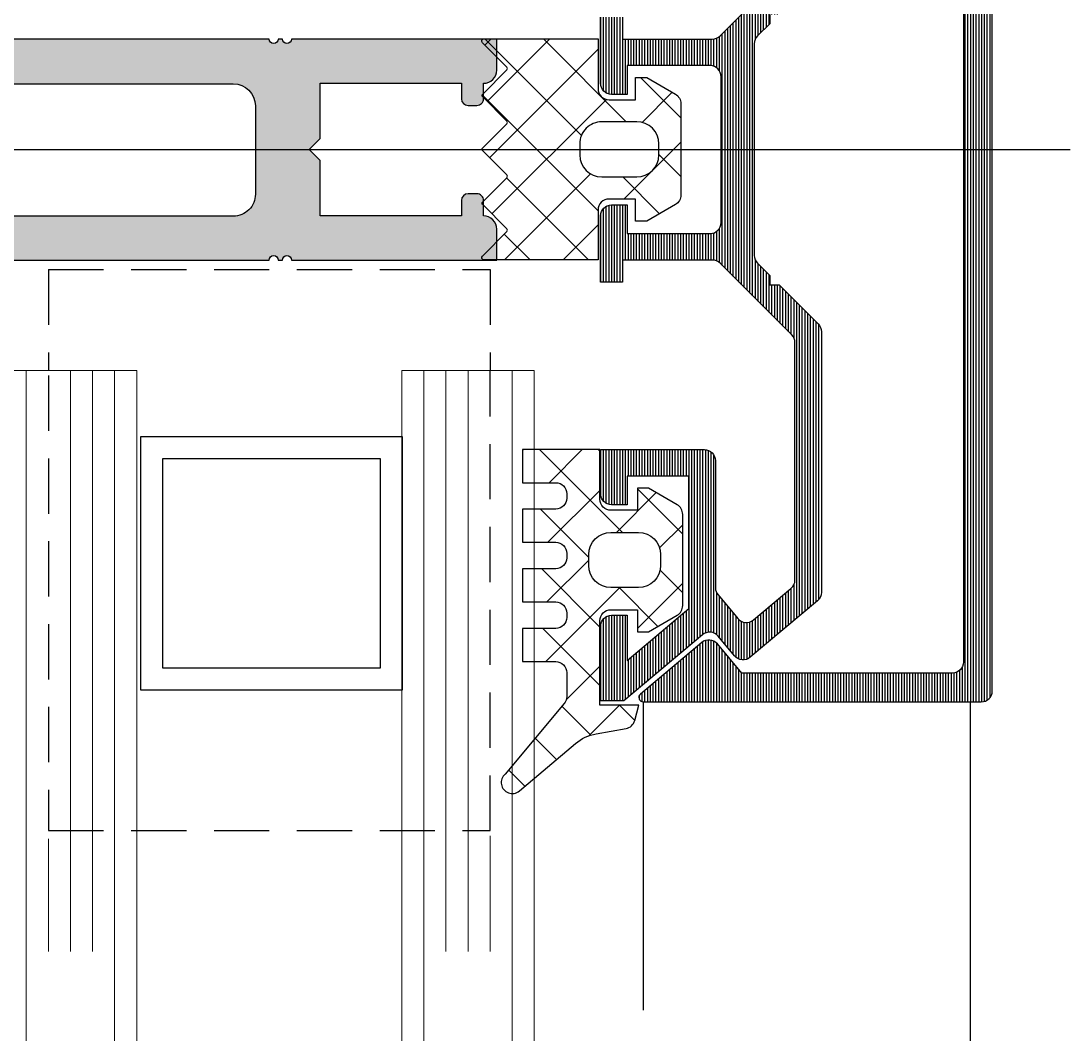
# Model space of a CAD drawing. Header units: millimetres. Extents: x 809 to 8159, y 33 to 4533.
# Drawn here: x 4002.431 to 4007.181, y 3455.122 to 3459.708 of the extents above; entities that cross this region are included whole.
import ezdxf

# ---------------------------------------------------------------- set-up
doc = ezdxf.new("R2010")
doc.units = ezdxf.units.MM
doc.linetypes.add('DASHDOT', pattern=[25.399999999999995, 12.7, -6.349999999999998, 0, -6.349999999999998])
doc.linetypes.add('HIDDEN', pattern=[0.375, 0.25, -0.125])
for name, color, linetype in [('5', 11, 'Continuous'), ('EKSEN', 11, 'Continuous'), ('FITILLER', 240, 'Continuous'), ('GORUNUS-TARAMA', 11, 'Continuous')]:
    doc.layers.add(name, color=color, linetype=linetype)
doc.layers.add('cam', color=5, linetype='Continuous', lineweight=0)
pattern_1 = [(90, (36052.00619858685, -5096.831205069118), (-0.0125, 0), [])]

# ---------------------------------------------------------------- blocks, each defined once
blk = doc.blocks.new('ajsdfxcvzx')
h = blk.add_hatch(color=256)
edge = h.paths.add_edge_path()
edge.add_line((35957.79100946776, -5134.398361249426), (35957.72100946776, -5134.398361249426))
edge.add_line((35957.72100946776, -5134.398361249426), (35957.72100946776, -5134.488361249426))
edge.add_line((35957.72100946776, -5134.488361249426), (35957.24100946776, -5134.488361249426))
edge.add_arc((35957.24100946776, -5134.388361249426), 0.1, 540, 630, ccw=False)
edge.add_line((35957.14100946776, -5134.388361249426), (35957.14100946776, -5134.108361249426))
edge.add_arc((35957.24100946776, -5134.108361249426), 0.1, 450, 540, ccw=False)
edge.add_line((35957.24100946776, -5134.008361249425), (35957.32029878964, -5134.008361249425))
edge.add_arc((35957.32029878964, -5133.958361249425), 0.05000000000022739, 270.0000000001042, 315.0000000000368)
edge.add_line((35957.3556541287, -5133.993716588485), (35957.52636480682, -5133.823005910366))
edge.add_arc((35957.56172014588, -5133.858361249426), 0.04999999999986375, 449.99999999992184, 494.9999999999079, ccw=False)
edge.add_line((35957.56172014588, -5133.808361249426), (35957.72100946776, -5133.808361249426))
edge.add_line((35957.72100946776, -5133.808361249426), (35957.72100946776, -5133.898361249426))
edge.add_line((35957.72100946776, -5133.898361249426), (35957.79100946776, -5133.898361249426))
edge.add_arc((35957.79100946776, -5133.848361249426), 0.05, 630, 720)
edge.add_line((35957.84100946777, -5133.848361249426), (35957.84100946777, -5133.648361249426))
edge.add_line((35957.84100946777, -5133.648361249426), (35957.40100946777, -5133.648361249426))
edge.add_arc((35957.40100946777, -5133.698361249425), 0.05, 450, 540)
edge.add_line((35957.35100946776, -5133.698361249425), (35957.35100946776, -5133.76551853695))
edge.add_arc((35957.30100946776, -5133.76551853695), 0.05000000000020464, 314.99999999996317, 359.99999999992184, ccw=False)
edge.add_line((35957.33636480682, -5133.80087387601), (35957.30352209434, -5133.833716588484))
edge.add_arc((35957.26816675529, -5133.798361249425), 0.05000000000000844, 270, 315.0000000001474, ccw=False)
edge.add_line((35957.26816675529, -5133.848361249426), (35957.19100946777, -5133.848361249426))
edge.add_arc((35957.19100946777, -5133.798361249425), 0.05, 540, 630, ccw=False)
edge.add_line((35957.14100946776, -5133.798361249425), (35957.14100946776, -5133.548361249425))
edge.add_line((35957.14100946776, -5133.548361249425), (35957.14100946776, -5133.178361249426))
edge.add_line((35957.14100946776, -5133.178361249426), (35957.11100946776, -5133.148361249425))
edge.add_line((35957.11100946776, -5133.148361249426), (35957.14100946776, -5133.118361249426))
edge.add_line((35957.14100946776, -5133.118361249425), (35957.14100946776, -5132.748361249425))
edge.add_arc((35957.23254110912, -5132.740239726645), 0.0918912427893527, 449.0449508966667, 545.0705259017944, ccw=False)
edge.add_line((35957.23407275047, -5132.648361249426), (35959.51100946777, -5132.648361249426))
edge.add_arc((35959.53100946776, -5132.648361249426), 0.01999999999998181, 359.9999999994789, 539.9999999994789, ccw=False)
edge.add_line((35959.55100946776, -5132.648361249426), (35959.57100946776, -5132.648361249426))
edge.add_arc((35959.59100946777, -5132.648361249426), 0.01999999999998181, 360, 540, ccw=False)
edge.add_line((35959.61100946776, -5132.648361249426), (35960.54100946776, -5132.648361249426))
edge.add_line((35960.54100946776, -5132.648361249426), (35960.54100946776, -5132.508361249425))
edge.add_arc((35960.48100946777, -5132.508361249425), 0.06000000000001365, 359.9999999999783, 449.9999999999349)
edge.add_line((35960.48100946777, -5132.448361249425), (35960.48100946777, -5132.378361249425))
edge.add_arc((35960.45100946777, -5132.378361249425), 0.03000000000001819, 360.0000000001737, 450.0000000001738)
edge.add_line((35960.45100946777, -5132.348361249426), (35960.41100946777, -5132.348361249426))
edge.add_arc((35960.41100946776, -5132.378361249425), 0.0300000000000864, 450.0000000001302, 540.0000000000432)
edge.add_line((35960.38100946776, -5132.378361249425), (35960.38100946776, -5132.448361249425))
edge.add_line((35960.38100946776, -5132.448361249425), (35959.74100946776, -5132.448361249425))
edge.add_line((35959.74100946776, -5132.448361249425), (35959.74100946776, -5132.198361249425))
edge.add_line((35959.74100946776, -5132.198361249426), (35959.69100946776, -5132.148361249427))
edge.add_line((35959.69100946777, -5132.148361249426), (35959.74100946776, -5132.098361249426))
edge.add_line((35959.74100946776, -5132.098361249426), (35959.74100946776, -5131.848361249426))
edge.add_line((35959.74100946776, -5131.848361249426), (35960.38100946776, -5131.848361249426))
edge.add_line((35960.38100946776, -5131.848361249426), (35960.38100946776, -5131.918361249425))
edge.add_arc((35960.41100946776, -5131.918361249426), 0.0300000000000864, 539.9999999999566, 629.9999999998696)
edge.add_line((35960.41100946776, -5131.948361249426), (35960.45100946776, -5131.948361249426))
edge.add_arc((35960.45100946777, -5131.918361249426), 0.03000000000002956, 629.9999999998263, 719.9999999998048)
edge.add_line((35960.48100946777, -5131.918361249426), (35960.48100946777, -5131.848361249426))
edge.add_arc((35960.48100946777, -5131.788361249426), 0.06000000000001365, 270.0000000000652, 360.0000000000217)
edge.add_line((35960.54100946776, -5131.788361249426), (35960.54100946776, -5131.648361249427))
edge.add_line((35960.54100946776, -5131.648361249426), (35959.61100946776, -5131.648361249426))
edge.add_arc((35959.59100946777, -5131.648361249426), 0.01999999999998181, 180, 360, ccw=False)
edge.add_line((35959.57100946776, -5131.648361249426), (35959.55100946776, -5131.648361249425))
edge.add_arc((35959.53100946776, -5131.648361249426), 0.01999999999998181, 180.0000000005211, 360.0000000005211, ccw=False)
edge.add_line((35959.51100946777, -5131.648361249426), (35957.23407275047, -5131.648361249426))
edge.add_arc((35957.23254110912, -5131.556482772206), 0.09189124278939273, 174.92947409818, 270.95504910330453, ccw=False)
edge.add_line((35957.14100946776, -5131.548361249426), (35957.14100946776, -5131.178361249426))
edge.add_line((35957.14100946776, -5131.178361249426), (35957.11100946776, -5131.148361249426))
edge.add_line((35957.11100946776, -5131.148361249426), (35957.14100946776, -5131.118361249425))
edge.add_line((35957.14100946776, -5131.118361249426), (35957.14100946776, -5130.748361249426))
edge.add_line((35957.14100946776, -5130.748361249426), (35957.14100946776, -5130.498361249426))
edge.add_arc((35957.19100946777, -5130.498361249426), 0.05, 450, 540, ccw=False)
edge.add_line((35957.19100946777, -5130.448361249426), (35957.26816675529, -5130.448361249426))
edge.add_arc((35957.26816675529, -5130.498361249426), 0.05, 404.9999999998526, 450, ccw=False)
edge.add_line((35957.30352209435, -5130.463005910367), (35957.33636480682, -5130.495848622841))
edge.add_arc((35957.30100946776, -5130.5312039619), 0.05000000000020138, 360.00000000007816, 405.00000000003683, ccw=False)
edge.add_line((35957.35100946776, -5130.5312039619), (35957.35100946776, -5130.598361249426))
edge.add_arc((35957.40100946777, -5130.598361249426), 0.05, 540, 630)
edge.add_line((35957.40100946777, -5130.648361249426), (35957.84100946777, -5130.648361249426))
edge.add_line((35957.84100946777, -5130.648361249426), (35957.84100946777, -5130.448361249426))
edge.add_arc((35957.79100946776, -5130.448361249426), 0.05, 360, 450)
edge.add_line((35957.79100946776, -5130.398361249426), (35957.72100946776, -5130.398361249426))
edge.add_line((35957.72100946776, -5130.398361249426), (35957.72100946776, -5130.488361249426))
edge.add_line((35957.72100946776, -5130.488361249426), (35957.56172014588, -5130.488361249426))
edge.add_arc((35957.56172014588, -5130.438361249426), 0.04999999999986358, 225.0000000000921, 270.00000000007816, ccw=False)
edge.add_line((35957.52636480682, -5130.473716588485), (35957.3556541287, -5130.303005910367))
edge.add_arc((35957.32029878964, -5130.338361249426), 0.05000000000023354, 404.9999999999631, 449.9999999998959)
edge.add_line((35957.32029878964, -5130.288361249426), (35957.24100946776, -5130.288361249426))
edge.add_arc((35957.24100946776, -5130.188361249426), 0.1, 540, 630, ccw=False)
edge.add_line((35957.14100946776, -5130.188361249426), (35957.14100946776, -5129.908361249426))
edge.add_arc((35957.24100946776, -5129.908361249426), 0.1, 450, 540, ccw=False)
edge.add_line((35957.24100946776, -5129.808361249426), (35957.72100946776, -5129.808361249426))
edge.add_line((35957.72100946776, -5129.808361249426), (35957.72100946776, -5129.898361249426))
edge.add_line((35957.72100946776, -5129.898361249426), (35957.79100946776, -5129.898361249426))
edge.add_arc((35957.79100946776, -5129.848361249426), 0.05, 630, 720)
edge.add_line((35957.84100946777, -5129.848361249426), (35957.84100946777, -5129.648361249426))
edge.add_line((35957.84100946777, -5129.648361249426), (35949.84816884584, -5129.648361249426))
edge.add_line((35949.84816884584, -5129.648361249426), (35949.84816884584, -5134.648361249426))
edge.add_line((35949.84816884584, -5134.648361249426), (35957.84100946777, -5134.648361249426))
edge.add_line((35957.84100946777, -5134.648361249426), (35957.84100946777, -5134.448361249426))
edge.add_arc((35957.79100946776, -5134.448361249426), 0.05, 360, 450)
h.paths.add_polyline_path([(35956.94816884584, -5129.850037440079), (35950.04816884584, -5129.850037440079), (35950.04816884584, -5134.450037440079), (35956.94816884584, -5134.450037440079), (35956.94816884584, -5132.150037440078)], flags=16)
edge = h.paths.add_edge_path(flags=16)
edge.add_arc((35959.34816884584, -5132.350037440079), 0.1, 270, 360, ccw=False)
edge.add_line((35959.34816884584, -5132.450037440079), (35957.24816884584, -5132.450037440079))
edge.add_arc((35957.24816884584, -5132.350037440079), 0.1, 540, 630, ccw=False)
edge.add_line((35957.14816884584, -5132.350037440079), (35957.14816884584, -5131.95003744008))
edge.add_arc((35957.24816884584, -5131.95003744008), 0.1, 450, 540, ccw=False)
edge.add_line((35957.24816884584, -5131.850037440079), (35959.34816884583, -5131.850037440079))
edge.add_arc((35959.34816884584, -5131.95003744008), 0.1, 360, 450, ccw=False)
edge.add_line((35959.44816884584, -5131.95003744008), (35959.44816884584, -5132.350037440079))
h = blk.add_hatch()
h.set_pattern_fill('LINE', color=256, scale=0.09999999999999996, angle=90.00000000000001, style=0)
h.set_pattern_definition(pattern_1)
edge = h.paths.add_edge_path()
edge.add_line((35961.41100946776, -5130.670640675413), (35961.41100946776, -5130.070877045514))
edge.add_line((35961.41100946776, -5130.070877045514), (35961.13100946776, -5129.835929148784))
edge.add_line((35961.13100946776, -5129.835929148784), (35961.13100946776, -5130.040640675413))
edge.add_line((35961.13100946776, -5130.040640675413), (35961.06100946776, -5130.040640675413))
edge.add_arc((35961.06100946776, -5129.990640675414), 0.04999999999836291, 179.9999999979156, 270, ccw=False)
edge.add_line((35961.01100946777, -5129.990640675413), (35961.01100946777, -5129.653361249426))
edge.add_line((35961.01100946777, -5129.653361249426), (35961.11643336398, -5129.653361249426))
edge.add_line((35961.11643336398, -5129.653361249426), (35961.47235689727, -5129.952016554938))
edge.add_arc((35961.50449627775, -5129.913714332782), 0.05000000000058918, 230.0000000006135, 320.000000000485)
edge.add_line((35961.54279849991, -5129.945853713267), (35961.61789372605, -5129.856358707731))
edge.add_arc((35961.65619594821, -5129.888498088217), 0.05000000000187051, 50.00000000061351, 140.0000000004851, ccw=False)
edge.add_line((35961.68833532869, -5129.85019586606), (35961.99314884825, -5130.105964777898))
edge.add_arc((35961.96100946776, -5130.144267000058), 0.05000000000267932, 4.168782652413938e-09, 50.000000002623324, ccw=False)
edge.add_line((35962.01100946777, -5130.144267000054), (35962.01100946777, -5131.323802808199))
edge.add_arc((35961.96100946776, -5131.323802808195), 0.05000000000291038, 314.99999999778913, 359.99999999583116, ccw=False)
edge.add_line((35961.99636480682, -5131.359158147257), (35961.81918403121, -5131.536338922873))
edge.add_line((35961.81918403121, -5131.536338922873), (35961.77675762434, -5131.536338922873))
edge.add_line((35961.77675762434, -5131.536338922873), (35961.77675762434, -5131.578765329744))
edge.add_line((35961.77675762434, -5131.578765329744), (35961.7218063656, -5131.633716588485))
edge.add_arc((35961.75716170466, -5131.669071927548), 0.05000000000232364, 134.9999999977892, 179.9999999958312)
edge.add_line((35961.70716170465, -5131.669071927544), (35961.70716170465, -5132.627650571307))
edge.add_arc((35961.75716170466, -5132.627650571304), 0.05000000000291038, 180.0000000031266, 225.0000000022108)
edge.add_line((35961.7218063656, -5132.663005910366), (35961.77675762434, -5132.717957169108))
edge.add_line((35961.77675762434, -5132.717957169108), (35961.77675762434, -5132.760383575978))
edge.add_line((35961.77675762434, -5132.760383575978), (35961.81918403121, -5132.760383575978))
edge.add_line((35961.81918403121, -5132.760383575978), (35961.99636480682, -5132.937564351593))
edge.add_arc((35961.96100946776, -5132.972919690656), 0.05000000000232364, 3.126615411019884e-09, 45.000000002210925, ccw=False)
edge.add_line((35962.01100946777, -5132.972919690653), (35962.01100946777, -5134.152455498797))
edge.add_arc((35961.96100946776, -5134.152455498794), 0.05000000000291038, 309.99999999737673, 359.99999999583116, ccw=False)
edge.add_line((35961.99314884825, -5134.190757720953), (35961.68833532869, -5134.446526632792))
edge.add_arc((35961.65619594821, -5134.408224410635), 0.05000000000058918, 219.9999999995149, 309.9999999993865, ccw=False)
edge.add_line((35961.61789372605, -5134.44036379112), (35961.54279849991, -5134.350868785585))
edge.add_arc((35961.50449627775, -5134.38300816607), 0.05000000000187051, 39.99999999951493, 129.9999999993865)
edge.add_line((35961.47235689727, -5134.344705943913), (35961.11643336398, -5134.643361249426))
edge.add_line((35961.11643336398, -5134.643361249426), (35961.01100946777, -5134.643361249426))
edge.add_line((35961.01100946777, -5134.643361249426), (35961.01100946777, -5134.306081823438))
edge.add_arc((35961.06100946776, -5134.306081823435), 0.04999999999563443, 90, 180.0000000031266, ccw=False)
edge.add_line((35961.06100946776, -5134.256081823438), (35961.13100946776, -5134.256081823438))
edge.add_line((35961.13100946776, -5134.256081823438), (35961.13100946776, -5134.460793350067))
edge.add_line((35961.13100946776, -5134.460793350067), (35961.41100946776, -5134.225845453338))
edge.add_line((35961.41100946776, -5134.225845453338), (35961.41100946776, -5133.626081823439))
edge.add_line((35961.41100946776, -5133.626081823439), (35961.13100946776, -5133.626081823439))
edge.add_line((35961.13100946776, -5133.626081823439), (35961.13100946776, -5133.756081823439))
edge.add_line((35961.13100946776, -5133.756081823439), (35961.06100946776, -5133.756081823439))
edge.add_arc((35961.06100946776, -5133.70608182344), 0.04999999999836291, 179.9999999979156, 270, ccw=False)
edge.add_line((35961.01100946777, -5133.706081823439), (35961.01100946777, -5133.506081823439))
edge.add_line((35961.01100946777, -5133.506081823439), (35961.48100946777, -5133.506081823439))
edge.add_arc((35961.48100946776, -5133.556081823436), 0.04999999999745341, -2.084391326206969e-09, 89.99999999166238, ccw=False)
edge.add_line((35961.53100946776, -5133.556081823438), (35961.53100946776, -5134.131933793231))
edge.add_arc((35961.58100946777, -5134.131933793229), 0.05000000000291038, 180.0000000020844, 220.0000000003133)
edge.add_line((35961.54270724561, -5134.164073173715), (35961.63268454606, -5134.271303944784))
edge.add_arc((35961.67098676821, -5134.239164564298), 0.05000000000187051, 219.9999999995149, 309.9999999993865)
edge.add_line((35961.7031261487, -5134.277466786455), (35961.87314884824, -5134.134800801975))
edge.add_arc((35961.84100946777, -5134.096498579815), 0.04999999999800243, 309.9999999909897, 359.9999999968734)
edge.add_line((35961.89100946776, -5134.096498579818), (35961.89100946776, -5133.022625318137))
edge.add_arc((35961.84100946776, -5133.02262531814), 0.05000000000291038, 3.126612473883902e-09, 45.0000000014739)
edge.add_line((35961.87636480682, -5132.987269979079), (35961.55210073811, -5132.663005910366))
edge.add_arc((35961.51674539905, -5132.698361249427), 0.05000000000103742, 45.00000000073695, 90)
edge.add_line((35961.51674539905, -5132.648361249426), (35961.11100946776, -5132.648361249426))
edge.add_line((35961.11100946776, -5132.648361249426), (35961.11100946776, -5132.748361249425))
edge.add_line((35961.11100946776, -5132.748361249425), (35961.01100946777, -5132.748361249425))
edge.add_line((35961.01100946777, -5132.748361249425), (35961.01100946777, -5132.448361249426))
edge.add_arc((35961.06100946776, -5132.448361249424), 0.04999999999563443, 90, 180.0000000020844, ccw=False)
edge.add_line((35961.06100946776, -5132.398361249426), (35961.13100946776, -5132.398361249426))
edge.add_line((35961.13100946776, -5132.398361249426), (35961.13100946776, -5132.528361249426))
edge.add_line((35961.13100946776, -5132.528361249426), (35961.50716170466, -5132.528361249426))
edge.add_arc((35961.50716170466, -5132.478361249428), 0.04999999999745341, 270, 360.0000000031266)
edge.add_line((35961.55716170465, -5132.478361249426), (35961.55716170465, -5131.818361249426))
edge.add_arc((35961.50716170466, -5131.818361249423), 0.04999999999563443, 359.9999999968734, 450)
edge.add_line((35961.50716170466, -5131.768361249426), (35961.13100946776, -5131.768361249426))
edge.add_line((35961.13100946776, -5131.768361249426), (35961.13100946776, -5131.898361249426))
edge.add_line((35961.13100946776, -5131.898361249426), (35961.06100946776, -5131.898361249426))
edge.add_arc((35961.06100946776, -5131.848361249427), 0.04999999999836291, 179.9999999979156, 270, ccw=False)
edge.add_line((35961.01100946777, -5131.848361249426), (35961.01100946777, -5131.548361249425))
edge.add_line((35961.01100946777, -5131.548361249425), (35961.11100946776, -5131.548361249425))
edge.add_line((35961.11100946776, -5131.548361249425), (35961.11100946776, -5131.648361249426))
edge.add_line((35961.11100946776, -5131.648361249426), (35961.51674539905, -5131.648361249426))
edge.add_arc((35961.51674539905, -5131.598361249425), 0.05000000000109139, 270, 314.999999999263)
edge.add_line((35961.55210073811, -5131.633716588485), (35961.87636480682, -5131.309452519773))
edge.add_arc((35961.84100946776, -5131.274097180712), 0.05000000000168053, 314.9999999985261, 359.9999999968734)
edge.add_line((35961.89100946776, -5131.274097180714), (35961.89100946776, -5130.200223919032))
edge.add_arc((35961.84100946777, -5130.200223919036), 0.04999999999563443, 4.168816632451847e-09, 50.00000000901027)
edge.add_line((35961.87314884824, -5130.161921696877), (35961.7031261487, -5130.019255712396))
edge.add_arc((35961.67098676821, -5130.057557934553), 0.05000000000058918, 50.00000000061353, 140.0000000004851)
edge.add_line((35961.63268454606, -5130.025418554068), (35961.54270724561, -5130.132649325136))
edge.add_arc((35961.58100946777, -5130.164788705622), 0.05000000000245512, 139.9999999996867, 179.9999999979156)
edge.add_line((35961.53100946776, -5130.164788705621), (35961.53100946776, -5130.740640675413))
edge.add_arc((35961.48100946776, -5130.740640675414), 0.05000000000291038, -89.99999999166238, 2.084391326206969e-09, ccw=False)
edge.add_line((35961.48100946777, -5130.790640675413), (35961.01100946777, -5130.790640675413))
edge.add_line((35961.01100946777, -5130.790640675413), (35961.01100946777, -5130.590640675413))
edge.add_arc((35961.06100946776, -5130.590640675411), 0.04999999999563443, 90, 180.0000000020844, ccw=False)
edge.add_line((35961.06100946776, -5130.540640675413), (35961.13100946776, -5130.540640675413))
edge.add_line((35961.13100946776, -5130.540640675413), (35961.13100946776, -5130.670640675413))
edge.add_line((35961.13100946776, -5130.670640675413), (35961.41100946776, -5130.670640675413))
h = blk.add_hatch()
h.set_pattern_fill('LINE', color=256, scale=0.09999999999999996, angle=90.00000000000001, style=0)
h.set_pattern_definition(pattern_1)
edge = h.paths.add_edge_path()
edge.add_arc((35962.60431724008, -5129.828361249427), 0.05000000000109139, 1.042224084812915e-09, 90, ccw=False)
edge.add_line((35962.65431724008, -5129.828361249426), (35962.65431724008, -5134.468361249426))
edge.add_arc((35962.60431724008, -5134.468361249425), 0.05000000000291038, 270, 359.9999999979156, ccw=False)
edge.add_line((35962.60431724008, -5134.518361249426), (35961.65070618231, -5134.518361249426))
edge.add_line((35961.65070618231, -5134.518361249426), (35961.53971707907, -5134.386089586905))
edge.add_arc((35961.50141485692, -5134.418228967386), 0.04999999999395836, 40.00000000168076, 130.0000000013962)
edge.add_line((35961.46927547644, -5134.379926745232), (35961.19146148788, -5134.613040360563))
edge.add_arc((35961.20431724007, -5134.628361249426), 0.01999999999784756, 129.9999999888011, 270)
edge.add_line((35961.20431724007, -5134.648361249426), (35962.73431724007, -5134.648361249426))
edge.add_arc((35962.73431724007, -5134.598361249424), 0.05000000000200089, 270, 359.9999999979156)
edge.add_line((35962.78431724008, -5134.598361249426), (35962.78431724008, -5129.698361249426))
edge.add_arc((35962.73431724007, -5129.698361249428), 0.05000000000291038, 2.084408315922602e-09, 90)
edge.add_line((35962.73431724007, -5129.648361249426), (35961.20431724007, -5129.648361249426))
edge.add_arc((35961.20431724007, -5129.668361249424), 0.01999999999861757, 90, 230.0000000111989)
edge.add_line((35961.19146148788, -5129.683682138288), (35961.46927547644, -5129.916795753618))
edge.add_arc((35961.50141485692, -5129.878493531465), 0.04999999999780233, 229.9999999979339, 319.9999999983193)
edge.add_line((35961.53971707907, -5129.910632911947), (35961.65070618231, -5129.778361249426))
edge.add_line((35961.65070618231, -5129.778361249426), (35962.60431724008, -5129.778361249426))
at = {"layer": 'FITILLER'}
h = blk.add_hatch(dxfattribs=at)
h.set_pattern_fill('NET', color=256, scale=1.499999999999999, angle=225, style=0)
h.set_pattern_definition([(225, (35909.60138916891, -5273.200825373248), (0.1325825214724775, -0.1325825214724775), []), (315, (35909.60138916891, -5273.200825373248), (0.1325825214724775, 0.1325825214724775), [])])
edge = h.paths.add_edge_path(flags=16)
edge.add_arc((35961.01644561219, -5132.172375093563), 0.1000000000058208, 180, 269.9999999958312)
edge.add_line((35961.01644561218, -5132.272375093563), (35961.17471951829, -5132.272375093563))
edge.add_arc((35961.17471951828, -5132.172375093563), 0.0999999999994543, 270.0000000041688, 360)
edge.add_line((35961.27471951829, -5132.172375093563), (35961.27471951829, -5132.122375093563))
edge.add_arc((35961.17471951828, -5132.122375093562), 0.1000000000058208, 359.9999999994789, 449.9999999958312)
edge.add_line((35961.17471951829, -5132.022375093563), (35961.01644561218, -5132.022375093563))
edge.add_arc((35961.01644561219, -5132.122375093562), 0.0999999999994543, 90.00000000416884, 180.0000000005211)
edge.add_line((35960.91644561218, -5132.122375093563), (35960.91644561218, -5132.172375093563))
edge = h.paths.add_edge_path()
edge.add_line((35960.99971951829, -5132.647375093563), (35960.48292512049, -5132.647375093563))
edge.add_arc((35960.48292512049, -5132.637375093563), 0.01000000000021828, 134.9999999926305, 270, ccw=False)
edge.add_line((35960.47585405267, -5132.630304025749), (35960.58664343085, -5132.519514647663))
edge.add_arc((35960.58032667791, -5132.513197894727), 0.008933237672997033, 315.0000000041247, 404.9999999917505)
edge.add_line((35960.58664343085, -5132.506881141791), (35960.47733600302, -5132.397573713883))
edge.add_arc((35960.48365275596, -5132.391256960947), 0.008933237672353924, 135.0000000041248, 224.9999999917505, ccw=False)
edge.add_line((35960.47733600302, -5132.384940208011), (35960.58664343085, -5132.275632780276))
edge.add_arc((35960.58032667791, -5132.269316027341), 0.008933237672353924, 315.0000000082495, 404.9999999958752)
edge.add_line((35960.58664343085, -5132.262999274405), (35960.47733600302, -5132.153691846497))
edge.add_arc((35960.48365275596, -5132.147375093561), 0.008933237672997033, 135.0000000041248, 224.9999999958752, ccw=False)
edge.add_line((35960.47733600302, -5132.141058340625), (35960.58664343085, -5132.03175091289))
edge.add_arc((35960.58032667791, -5132.025434159954), 0.008933237672997033, 315.0000000041247, 404.9999999917505)
edge.add_line((35960.58664343085, -5132.019117407019), (35960.47733600302, -5131.909809979117))
edge.add_arc((35960.48365275596, -5131.903493226182), 0.008933237672353924, 135.0000000041248, 224.9999999917505, ccw=False)
edge.add_line((35960.47733600302, -5131.897176473246), (35960.58664343085, -5131.787869045504))
edge.add_arc((35960.58032667791, -5131.781552292568), 0.008933237672997033, 315.0000000041247, 404.9999999958752)
edge.add_line((35960.58664343085, -5131.775235539631), (35960.47585405259, -5131.664446161375))
edge.add_arc((35960.48292512041, -5131.657375093563), 0.01000000000007886, 90, 225, ccw=False)
edge.add_line((35960.48292512041, -5131.647375093563), (35960.99971951829, -5131.647375093563))
edge.add_line((35960.99971951829, -5131.647375093563), (35960.99971951829, -5131.872375093563))
edge.add_arc((35961.04971951829, -5131.872375093562), 0.05000000000291038, 180.0000000010422, 270)
edge.add_line((35961.04971951829, -5131.922375093563), (35961.16971951829, -5131.922375093563))
edge.add_line((35961.16971951829, -5131.922375093563), (35961.16971951829, -5131.822375093563))
edge.add_line((35961.16971951829, -5131.822375093563), (35961.21971951829, -5131.822375093563))
edge.add_line((35961.21971951829, -5131.822375093563), (35961.34971951829, -5131.897430628558))
edge.add_arc((35961.32471951828, -5131.940731898749), 0.05000000000189347, 2.084391326206969e-09, 59.999999999327315, ccw=False)
edge.add_line((35961.37471951829, -5131.940731898747), (35961.37471951829, -5132.354018288379))
edge.add_arc((35961.32471951828, -5132.354018288378), 0.05000000000291038, 300.0000000006728, 359.9999999989578, ccw=False)
edge.add_line((35961.34971951829, -5132.397319558569), (35961.21971951829, -5132.472375093563))
edge.add_line((35961.21971951829, -5132.472375093563), (35961.16971951829, -5132.472375093563))
edge.add_line((35961.16971951829, -5132.472375093563), (35961.16971951829, -5132.372375093563))
edge.add_line((35961.16971951829, -5132.372375093563), (35961.04971951829, -5132.372375093563))
edge.add_arc((35961.04971951829, -5132.422375093565), 0.05000000000200089, 90, 179.9999999979156)
edge.add_line((35960.99971951829, -5132.422375093563), (35960.99971951829, -5132.647375093563))
h = blk.add_hatch(dxfattribs=at)
h.set_pattern_fill('NET', color=256, scale=1.499999999999999, angle=225, style=0)
h.set_pattern_definition([(225, (35975.42690451786, -5172.257545794992), (0.1325825214724777, -0.1325825214724775), []), (315, (35975.42690451786, -5172.257545794992), (0.1325825214724777, 0.1325825214724776), [])])
edge = h.paths.add_edge_path(flags=16)
edge.add_arc((35961.18292354138, -5134.031081823436), 0.1000000000058208, 270, 359.9999999984367, ccw=False)
edge.add_line((35961.18292354138, -5134.131081823439), (35961.05792354138, -5134.131081823439))
edge.add_arc((35961.05792354138, -5134.031081823439), 0.0999999999994543, 179.9999999994789, 270, ccw=False)
edge.add_line((35960.95792354138, -5134.031081823438), (35960.95792354138, -5133.981081823438))
edge.add_arc((35961.05792354138, -5133.981081823438), 0.09999999999854481, 90, 180, ccw=False)
edge.add_line((35961.05792354138, -5133.881081823439), (35961.18292354138, -5133.881081823439))
edge.add_arc((35961.18292354138, -5133.981081823442), 0.1000000000030923, 2.084391326206969e-09, 90, ccw=False)
edge.add_line((35961.28292354138, -5133.981081823438), (35961.28292354138, -5134.031081823438))
edge = h.paths.add_edge_path()
edge.add_arc((35961.02613516738, -5134.989613671882), 0.2000000000073933, 99.99999999929179, 130.2331421553278, ccw=False)
edge.add_line((35960.99140553185, -5134.792652121272), (35961.12615273423, -5134.768892553918))
edge.add_arc((35961.11747032534, -5134.719652166269), 0.04999999999874655, 280.0000000041212, 345.0000000023696)
edge.add_line((35961.16576661666, -5134.732593118522), (35961.18431724008, -5134.663361249426))
edge.add_line((35961.18431724008, -5134.663361249426), (35961.00792354137, -5134.663361249426))
edge.add_line((35961.00792354137, -5134.663361249426), (35961.00792354137, -5134.281081823438))
edge.add_arc((35961.05792354138, -5134.281081823439), 0.05000000000291038, 90, 179.9999999989578, ccw=False)
edge.add_line((35961.05792354138, -5134.231081823438), (35961.17792354138, -5134.231081823438))
edge.add_line((35961.17792354138, -5134.231081823438), (35961.17792354138, -5134.331081823439))
edge.add_line((35961.17792354138, -5134.331081823439), (35961.22792354137, -5134.331081823439))
edge.add_line((35961.22792354137, -5134.331081823439), (35961.35792354138, -5134.256026288444))
edge.add_arc((35961.33292354138, -5134.212725018259), 0.04999999999637996, 300.0000000043205, 360.000000005211)
edge.add_line((35961.38292354137, -5134.212725018255), (35961.38292354137, -5133.799438628623))
edge.add_arc((35961.33292354138, -5133.799438628617), 0.04999999999563443, 359.9999999937468, 419.9999999956795)
edge.add_line((35961.35792354138, -5133.756137358433), (35961.22792354137, -5133.681081823438))
edge.add_line((35961.22792354137, -5133.681081823438), (35961.17792354138, -5133.681081823438))
edge.add_line((35961.17792354138, -5133.681081823438), (35961.17792354138, -5133.781081823438))
edge.add_line((35961.17792354138, -5133.781081823438), (35961.05792354138, -5133.781081823438))
edge.add_arc((35961.05792354138, -5133.731081823436), 0.05000000000200089, 180.0000000020844, 270, ccw=False)
edge.add_line((35961.00792354137, -5133.731081823438), (35961.00792354137, -5133.506081823439))
edge.add_line((35961.00792354137, -5133.506081823439), (35960.65792354138, -5133.506081823439))
edge.add_line((35960.65792354138, -5133.506081823439), (35960.65792354138, -5133.656081823438))
edge.add_line((35960.65792354138, -5133.656081823438), (35960.80792354138, -5133.656081823438))
edge.add_arc((35960.80792354138, -5133.70608182344), 0.05000000000200089, 2.084391326206969e-09, 90, ccw=False)
edge.add_line((35960.85792354138, -5133.706081823439), (35960.85792354138, -5133.726081823438))
edge.add_arc((35960.80792354138, -5133.726081823437), 0.05000000000291038, 270, 359.9999999989578, ccw=False)
edge.add_line((35960.80792354138, -5133.776081823438), (35960.65792354138, -5133.776081823438))
edge.add_line((35960.65792354138, -5133.776081823438), (35960.65792354138, -5133.926081823439))
edge.add_line((35960.65792354138, -5133.926081823439), (35960.80792354138, -5133.926081823439))
edge.add_arc((35960.80792354138, -5133.97608182344), 0.05000000000109139, 2.084391326206969e-09, 90, ccw=False)
edge.add_line((35960.85792354138, -5133.976081823438), (35960.85792354138, -5133.996081823439))
edge.add_arc((35960.80792354138, -5133.996081823438), 0.05000000000291038, 270, 359.9999999989578, ccw=False)
edge.add_line((35960.80792354138, -5134.046081823439), (35960.65792354138, -5134.046081823439))
edge.add_line((35960.65792354138, -5134.046081823439), (35960.65792354138, -5134.196081823438))
edge.add_line((35960.65792354138, -5134.196081823438), (35960.80792354138, -5134.196081823438))
edge.add_arc((35960.80792354138, -5134.246081823439), 0.05000000000109139, 1.042224084812915e-09, 90, ccw=False)
edge.add_line((35960.85792354138, -5134.246081823439), (35960.85792354138, -5134.266081823438))
edge.add_arc((35960.80792354138, -5134.266081823436), 0.05000000000291038, 270, 359.9999999979156, ccw=False)
edge.add_line((35960.80792354138, -5134.316081823438), (35960.65792354138, -5134.316081823438))
edge.add_line((35960.65792354138, -5134.316081823438), (35960.65792354138, -5134.466081823439))
edge.add_line((35960.65792354138, -5134.466081823439), (35960.80792354138, -5134.466081823439))
edge.add_arc((35960.80792354138, -5134.51608182344), 0.05000000000109139, 2.084391326206969e-09, 90, ccw=False)
edge.add_line((35960.85792354138, -5134.516081823438), (35960.85792354138, -5134.624243230391))
edge.add_arc((35960.80792354138, -5134.62424323039), 0.04999999999563443, 319.99999999432737, 359.9999999989578, ccw=False)
edge.add_line((35960.84622576353, -5134.656382610876), (35960.57871449828, -5134.975190122301))
edge.add_arc((35960.61100946776, -5135.013361249426), 0.05000000000280942, 130.2331421598567, 310.2331421598566)
edge.add_line((35960.64330443725, -5135.05153237655), (35960.89695528944, -5134.836929163375))
at = {"linetype": 'HIDDEN'}
for p, q in [((35958.51100946777, -5132.691346364737), (35958.51100946777, -5133.148361249427)), ((35958.51100946777, -5132.691346364737), (35960.51100946777, -5132.691346364737)), ((35960.51100946777, -5132.691346364737), (35960.51100946777, -5133.148361249427)), ((35960.51100946777, -5135.231346364737), (35960.51100946777, -5133.148361249427)), ((35958.51100946777, -5133.17154931716), (35958.51100946777, -5135.231346364737)), ((35958.51100946777, -5135.231346364737), (35960.51100946777, -5135.231346364737))]:
    blk.add_line(p, q, dxfattribs=at)
blk.add_line((35960.11483717436, -5133.448361249426), (35959.51483717436, -5133.448361249426))
for points in [[(35957.23407275047, -5132.648361249426), (35959.51100946777, -5132.648361249426, -0.9999999999999998), (35959.55100946776, -5132.648361249426), (35959.57100946776, -5132.648361249426, -0.9999999999999998), (35959.61100946776, -5132.648361249426), (35960.54100946776, -5132.648361249426), (35960.54100946776, -5132.508361249425, 0.4142135623728729), (35960.48100946777, -5132.448361249425), (35960.48100946777, -5132.378361249425, 0.4142135623729841), (35960.45100946777, -5132.348361249426), (35960.41100946776, -5132.348361249426, 0.4142135623726511), (35960.38100946776, -5132.378361249425), (35960.38100946776, -5132.448361249425), (35959.74100946776, -5132.448361249425), (35959.74100946776, -5132.198361249426), (35959.69100946777, -5132.148361249426), (35959.74100946776, -5132.098361249426), (35959.74100946776, -5131.848361249426), (35960.38100946776, -5131.848361249426), (35960.38100946776, -5131.918361249426, 0.4142135623726511), (35960.41100946776, -5131.948361249426), (35960.45100946777, -5131.948361249426, 0.414213562372984), (35960.48100946777, -5131.918361249426), (35960.48100946777, -5131.848361249426, 0.4142135623728729), (35960.54100946776, -5131.788361249426), (35960.54100946776, -5131.648361249426), (35959.61100946776, -5131.648361249426, -0.9999999999999998), (35959.57100946776, -5131.648361249426), (35959.55100946776, -5131.648361249426, -0.9999999999999998), (35959.51100946777, -5131.648361249426), (35957.23407275047, -5131.648361249426, -0.4453624046904188)], [(35961.77675762434, -5131.536338922873), (35961.77675762434, -5131.578765329744), (35961.7218063656, -5131.633716588485, 0.198912367379658), (35961.70716170465, -5131.669071927544), (35961.70716170465, -5132.627650571307, 0.1989123673796624), (35961.7218063656, -5132.663005910366), (35961.77675762434, -5132.717957169108), (35961.77675762434, -5132.760383575978), (35961.81918403121, -5132.760383575978), (35961.99636480682, -5132.937564351593, -0.198912367379658), (35962.01100946777, -5132.972919690653), (35962.01100946777, -5134.152455498797, -0.2216946626429265), (35961.99314884825, -5134.190757720953), (35961.68833532869, -5134.446526632792, -0.4142135623732124), (35961.61789372605, -5134.44036379112), (35961.54279849991, -5134.350868785585, 0.4142135623731674), (35961.47235689727, -5134.344705943913), (35961.11643336398, -5134.643361249426), (35961.01100946777, -5134.643361249426), (35961.01100946777, -5134.306081823438, -0.4142135623730951), (35961.06100946776, -5134.256081823438), (35961.13100946776, -5134.256081823438), (35961.13100946776, -5134.460793350067), (35961.41100946776, -5134.225845453338), (35961.41100946776, -5133.626081823439), (35961.13100946776, -5133.626081823439), (35961.13100946776, -5133.756081823439), (35961.06100946776, -5133.756081823439, -0.4142135623730951), (35961.01100946777, -5133.706081823439), (35961.01100946777, -5133.506081823439), (35961.48100946777, -5133.506081823439, -0.4142135623730951), (35961.53100946776, -5133.556081823438), (35961.53100946776, -5134.131933793231, 0.1763269807083681), (35961.54270724561, -5134.164073173715), (35961.63268454606, -5134.271303944784, 0.4142135623732124), (35961.7031261487, -5134.277466786455), (35961.87314884824, -5134.134800801975, 0.2216946626429333), (35961.89100946776, -5134.096498579818), (35961.89100946776, -5133.022625318137, 0.1989123673796371), (35961.87636480682, -5132.987269979079), (35961.55210073811, -5132.663005910366, 0.198912367379658), (35961.51674539905, -5132.648361249426), (35961.11100946776, -5132.648361249426), (35961.11100946776, -5132.748361249425), (35961.01100946777, -5132.748361249425), (35961.01100946777, -5132.448361249426, -0.4142135623730951), (35961.06100946776, -5132.398361249426), (35961.13100946776, -5132.398361249426), (35961.13100946776, -5132.528361249426), (35961.50716170466, -5132.528361249426, 0.4142135623730951), (35961.55716170465, -5132.478361249426), (35961.55716170465, -5131.818361249426, 0.4142135623730951), (35961.50716170466, -5131.768361249426), (35961.13100946776, -5131.768361249426), (35961.13100946776, -5131.898361249426), (35961.06100946776, -5131.898361249426, -0.4142135623730951), (35961.01100946777, -5131.848361249426), (35961.01100946777, -5131.548361249425)], [(35961.11100946776, -5131.548361249425), (35961.11100946776, -5131.648361249426), (35961.51674539905, -5131.648361249426, 0.198912367379658), (35961.55210073811, -5131.633716588485), (35961.87636480682, -5131.309452519773, 0.1989123673796371)]]:
    blk.add_lwpolyline(points, format="xyb")
for points in [[(35962.60431724008, -5129.778361249426, -0.4142135623730951), (35962.65431724008, -5129.828361249426), (35962.65431724008, -5134.468361249426, -0.4142135623730951), (35962.60431724008, -5134.518361249426), (35961.65070618231, -5134.518361249426), (35961.53971707907, -5134.386089586905, 0.4142135623731419), (35961.46927547644, -5134.379926745232), (35961.19146148788, -5134.613040360563, 0.7002075382095383), (35961.20431724007, -5134.648361249426), (35962.73431724007, -5134.648361249426, 0.4142135623730617), (35962.78431724008, -5134.598361249426), (35962.78431724008, -5129.698361249426, 0.4142135623730951), (35962.73431724007, -5129.648361249426), (35961.20431724007, -5129.648361249426, 0.7002075382097253), (35961.19146148788, -5129.683682138288), (35961.46927547644, -5129.916795753618, 0.414213562373189), (35961.53971707907, -5129.910632911947), (35961.65070618231, -5129.778361249426)], [(35959.44816884584, -5132.350037440079, -0.4142135623730951), (35959.34816884584, -5132.450037440079), (35957.24816884584, -5132.450037440079, -0.4142135623730784), (35957.14816884584, -5132.350037440079), (35957.14816884584, -5131.95003744008, -0.4142135623730951), (35957.24816884584, -5131.850037440079), (35959.34816884584, -5131.850037440079, -0.4142135623730951), (35959.44816884584, -5131.95003744008)]]:
    blk.add_lwpolyline(points, format="xyb", close=True)
for points in [[(35960.11483717436, -5133.448361249426), (35958.92826073436, -5133.448361249426), (35958.92826073436, -5134.593927717797), (35960.11483717436, -5134.593927717797)], [(35960.01483717436, -5133.548361249425), (35959.02826073436, -5133.548361249425), (35959.02826073436, -5134.493927717797), (35960.01483717436, -5134.493927717797)]]:
    blk.add_lwpolyline(points, close=True)
at = {"layer": '5'}
for p, q in [((35961.2037167591, -5134.648361249426), (35961.2037167591, -5136.043481436666)), ((35962.68431724008, -5134.648361249426), (35962.68431724008, -5137.780543015072))]:
    blk.add_line(p, q, dxfattribs=at)
at = {"layer": 'cam'}
for p, q in [((35958.31100946777, -5133.148361249426), (35958.91100946776, -5133.148361249426)), ((35958.41100946776, -5137.780543015072), (35958.41100946776, -5133.148361249426)), ((35958.61100946776, -5135.778393238145), (35958.61100946776, -5133.148361249426)), ((35958.71100946776, -5135.778393238145), (35958.71100946776, -5133.148361249426)), ((35958.81100946777, -5137.780543015072), (35958.81100946777, -5133.148361249426)), ((35958.91100946776, -5137.780543015072), (35958.91100946776, -5133.148361249426)), ((35960.11100946776, -5137.780543015072), (35960.11100946776, -5133.148361249426)), ((35960.71100946776, -5133.148361249426), (35960.11100946776, -5133.148361249426)), ((35960.21100946776, -5137.780543015072), (35960.21100946776, -5133.148361249426)), ((35960.31100946777, -5135.778393238145), (35960.31100946777, -5133.148361249426)), ((35960.41100946776, -5135.778393238145), (35960.41100946776, -5133.148361249426)), ((35960.51100946777, -5133.152250113888), (35960.51100946777, -5133.148361249427)), ((35960.61100946776, -5137.780543015072), (35960.61100946776, -5133.148361249426)), ((35960.71100946776, -5137.780543015072), (35960.71100946776, -5133.148361249426)), ((35958.51100946777, -5135.778393238145), (35958.51100946777, -5135.269104882602)), ((35960.51100946777, -5135.778393238145), (35960.51100946777, -5135.254262855879))]:
    blk.add_line(p, q, dxfattribs=at)
at = {"layer": 'EKSEN', "linetype": 'DASHDOT', "ltscale": 5}
blk.add_line((35949.32667944855, -5132.148361249426), (35963.13644711665, -5132.148361249426), dxfattribs=at)
at = {"layer": 'FITILLER'}
for points in [[(35960.99971951829, -5132.647375093563), (35960.48292512049, -5132.647375093563, -0.6681786380582106), (35960.47585405267, -5132.630304025749), (35960.58664343085, -5132.519514647663, 0.4142135623730951), (35960.58664343085, -5132.506881141791), (35960.47733600302, -5132.397573713883, -0.4142135623730951), (35960.47733600302, -5132.384940208011), (35960.58664343085, -5132.275632780276, 0.4142135623730951), (35960.58664343085, -5132.262999274405), (35960.47733600302, -5132.153691846497, -0.4142135623730951), (35960.47733600302, -5132.141058340625), (35960.58664343085, -5132.03175091289, 0.4142135623730951), (35960.58664343085, -5132.019117407019), (35960.47733600302, -5131.909809979117, -0.4142135623730951), (35960.47733600302, -5131.897176473246), (35960.58664343085, -5131.787869045504, 0.4142135623730951), (35960.58664343085, -5131.775235539631), (35960.47585405259, -5131.664446161375, -0.6681786379192964), (35960.48292512041, -5131.647375093563), (35960.99971951829, -5131.647375093563), (35960.99971951829, -5131.872375093563, 0.4142135623730951), (35961.04971951829, -5131.922375093563), (35961.16971951829, -5131.922375093563), (35961.16971951829, -5131.822375093563), (35961.21971951829, -5131.822375093563), (35961.34971951829, -5131.897430628558, -0.2679491924311166), (35961.37471951829, -5131.940731898747), (35961.37471951829, -5132.354018288379, -0.2679491924311237), (35961.34971951829, -5132.397319558569), (35961.21971951829, -5132.472375093563), (35961.16971951829, -5132.472375093563), (35961.16971951829, -5132.372375093563), (35961.04971951829, -5132.372375093563, 0.4142135623730951), (35960.99971951829, -5132.422375093563)], [(35960.91644561218, -5132.172375093563, 0.4142135623731117), (35961.01644561218, -5132.272375093563), (35961.17471951829, -5132.272375093563, 0.4142135623730904), (35961.27471951829, -5132.172375093563), (35961.27471951829, -5132.122375093563, 0.4142135623730951), (35961.17471951829, -5132.022375093563), (35961.01644561218, -5132.022375093563, 0.4142135623730951), (35960.91644561218, -5132.122375093563)], [(35960.89695528944, -5134.836929163375, -0.1326875429165003), (35960.99140553185, -5134.792652121272), (35961.12615273423, -5134.768892553918, 0.2914734195860864), (35961.16576661666, -5134.732593118522), (35961.18431724008, -5134.663361249426), (35961.00792354137, -5134.663361249426), (35961.00792354137, -5134.281081823438, -0.4142135623730951), (35961.05792354138, -5134.231081823438), (35961.17792354138, -5134.231081823438), (35961.17792354138, -5134.331081823439), (35961.22792354137, -5134.331081823439), (35961.35792354138, -5134.256026288444, 0.267949192431109), (35961.38292354137, -5134.212725018255), (35961.38292354137, -5133.799438628623, 0.2679491924311237), (35961.35792354138, -5133.756137358433), (35961.22792354137, -5133.681081823438), (35961.17792354138, -5133.681081823438), (35961.17792354138, -5133.781081823438), (35961.05792354138, -5133.781081823438, -0.4142135623730951), (35961.00792354137, -5133.731081823438), (35961.00792354137, -5133.506081823439), (35960.65792354138, -5133.506081823439), (35960.65792354138, -5133.656081823438), (35960.80792354138, -5133.656081823438, -0.4142135623730951), (35960.85792354138, -5133.706081823439), (35960.85792354138, -5133.726081823438, -0.4142135623730951), (35960.80792354138, -5133.776081823438), (35960.65792354138, -5133.776081823438), (35960.65792354138, -5133.926081823439), (35960.80792354138, -5133.926081823439, -0.4142135623730951), (35960.85792354138, -5133.976081823438), (35960.85792354138, -5133.996081823439, -0.4142135623730951), (35960.80792354138, -5134.046081823439), (35960.65792354138, -5134.046081823439), (35960.65792354138, -5134.196081823438), (35960.80792354138, -5134.196081823438, -0.4142135623730951), (35960.85792354138, -5134.246081823439), (35960.85792354138, -5134.266081823438, -0.4142135623730951), (35960.80792354138, -5134.316081823438), (35960.65792354138, -5134.316081823438), (35960.65792354138, -5134.466081823439), (35960.80792354138, -5134.466081823439, -0.4142135623730951), (35960.85792354138, -5134.516081823438), (35960.85792354138, -5134.624243230391, -0.1763269807084748), (35960.84622576353, -5134.656382610876), (35960.57871449828, -5134.975190122301, 1.000000000000021), (35960.64330443725, -5135.05153237655)], [(35961.28292354138, -5134.031081823438, -0.4142135623730951), (35961.18292354138, -5134.131081823439), (35961.05792354138, -5134.131081823439, -0.4142135623730951), (35960.95792354138, -5134.031081823438), (35960.95792354138, -5133.981081823438, -0.4142135623731117), (35961.05792354138, -5133.881081823439), (35961.18292354138, -5133.881081823439, -0.4142135623730951), (35961.28292354138, -5133.981081823438)]]:
    blk.add_lwpolyline(points, format="xyb", close=True, dxfattribs=at)

msp = doc.modelspace()

# ---------------------------------------------------------------- block references
at = {"layer": 'GORUNUS-TARAMA'}
msp.add_blockref('ajsdfxcvzx', (-31955.95567726321, 8591.274052643628), dxfattribs=at)

doc.saveas('drawing.dxf')
